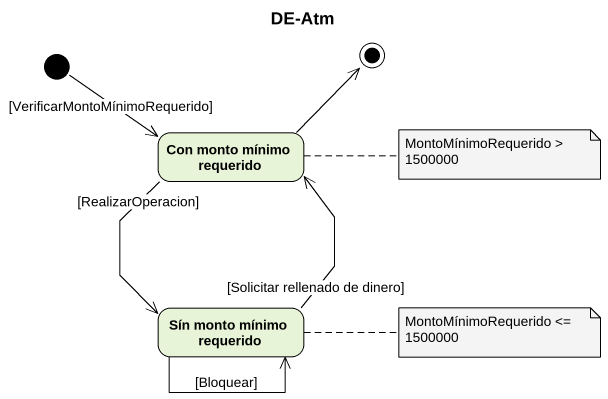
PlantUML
@startuml
title DE-Atm
hide empty description
state "Con monto mínimo requerido" as Con_monto_mínimo_requerido
state "Sín monto mínimo requerido" as Sín_monto_mínimo_requerido
[*] -right-> Con_monto_mínimo_requerido : [VerificarMontoMínimoRequerido]
Con_monto_mínimo_requerido --> Sín_monto_mínimo_requerido : [RealizarOperacion]
Sín_monto_mínimo_requerido -up-> Con_monto_mínimo_requerido : [Solicitar rellenado de dinero]
Sín_monto_mínimo_requerido --> Sín_monto_mínimo_requerido : [Bloquear]
Con_monto_mínimo_requerido -up-> [*]
note right of Con_monto_mínimo_requerido : MontoMínimoRequerido > 1500000
note right of Sín_monto_mínimo_requerido : MontoMínimoRequerido <= 1500000
@enduml
